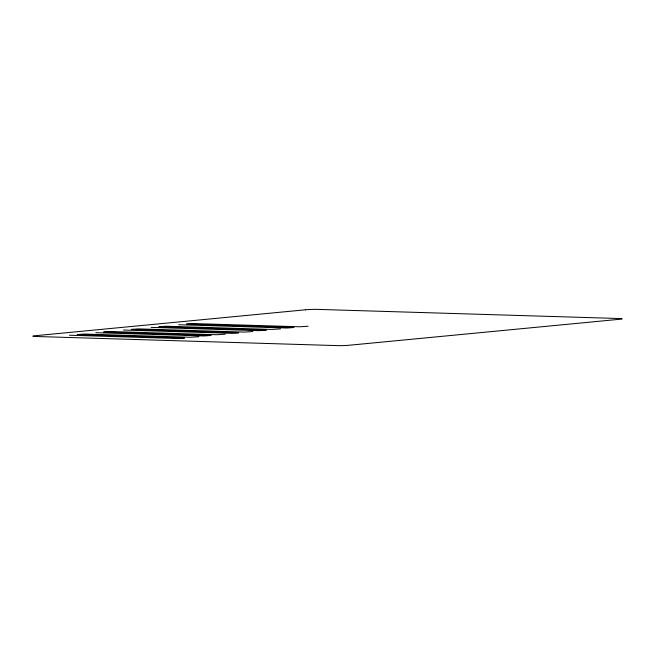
<?xml version="1.0" encoding="UTF-8"?>
<svg xmlns="http://www.w3.org/2000/svg" width="655" height="655" viewBox="0 0 655 655"><rect width="100%" height="100%" fill="white"/><g stroke="black" fill="none" stroke-linecap="round" stroke-linejoin="round"><path stroke-width="0.98" d="M198.833 336.719L190.4 337.268L84.274 334.058L77.192 334.59L184.677 337.988L177.775 338.504L69.438 335.229M225.255 334.181L216.813 334.738L110.695 331.528L103.613 332.052L211.098 335.45L204.188 335.966L95.851 332.691M252.871 331.528L244.438 332.085L138.311 328.875L131.229 329.399L238.715 332.797L231.813 333.313L123.476 330.038M280.496 328.884L272.054 329.432L165.936 326.223L158.846 326.739L266.339 330.153L259.429 330.669L151.092 327.394M308.112 326.231L299.679 326.779L193.553 323.57L186.462 324.086L293.956 327.5L287.054 328.016L178.717 324.741M305.582 309.782L35.386 335.712A8.155 0.516 -2.2 0 0 34.895 336.457L337.906 345.627A8.155 0.516 -2.2 0 0 349.418 345.218L619.614 319.288A8.155 0.516 -2.2 0 0 620.105 318.543L317.094 309.373A8.155 0.516 -2.2 0 0 305.582 309.782"/></g></svg>
